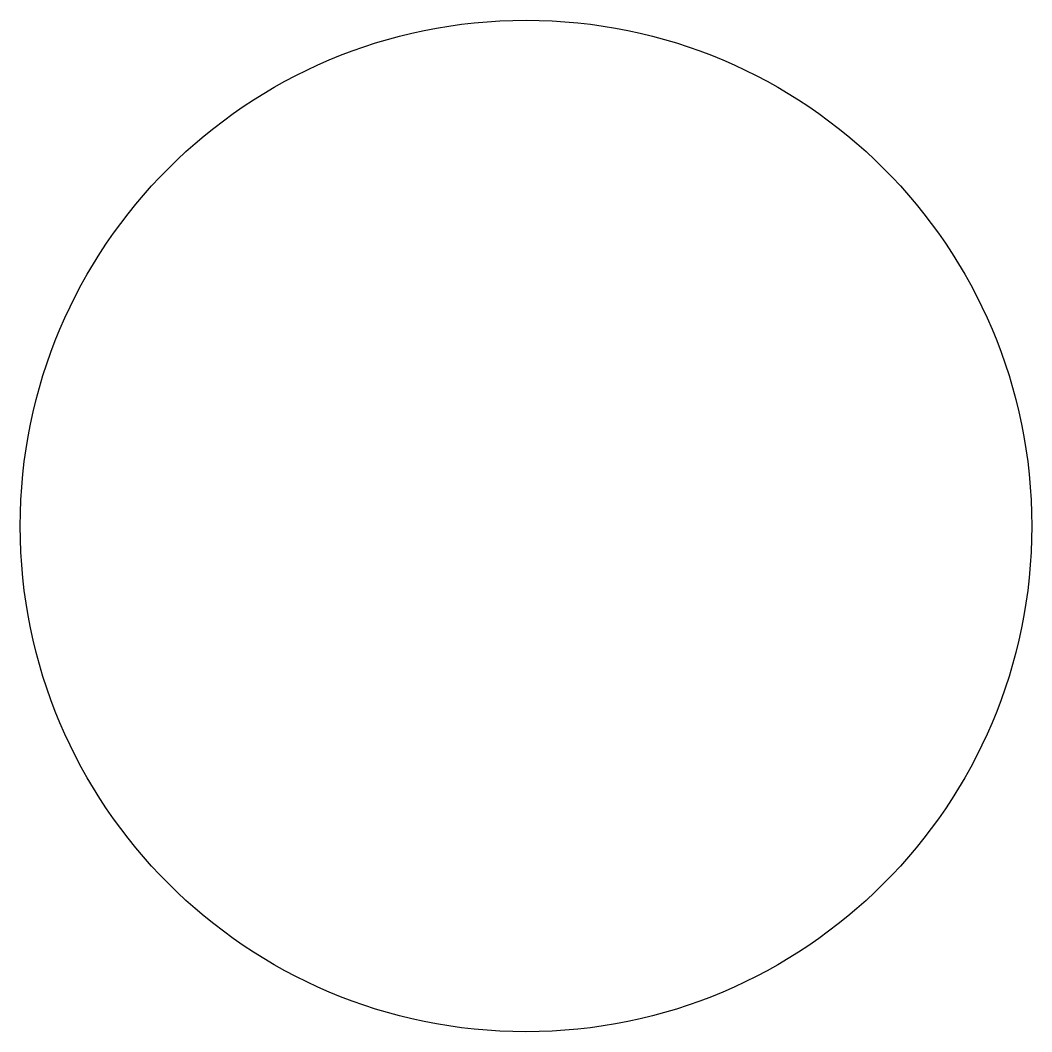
# Model space of a CAD drawing. Header units: millimetres. Extents: x -7.5 to 7.5, y -7.5 to 7.5.
import ezdxf

# ---------------------------------------------------------------- set-up
doc = ezdxf.new("R2010")
doc.units = ezdxf.units.MM

msp = doc.modelspace()

# ---------------------------------------------------------------- linework, layer by layer
msp.add_circle((0, 0, 12), 7.5)

doc.saveas('drawing.dxf')
